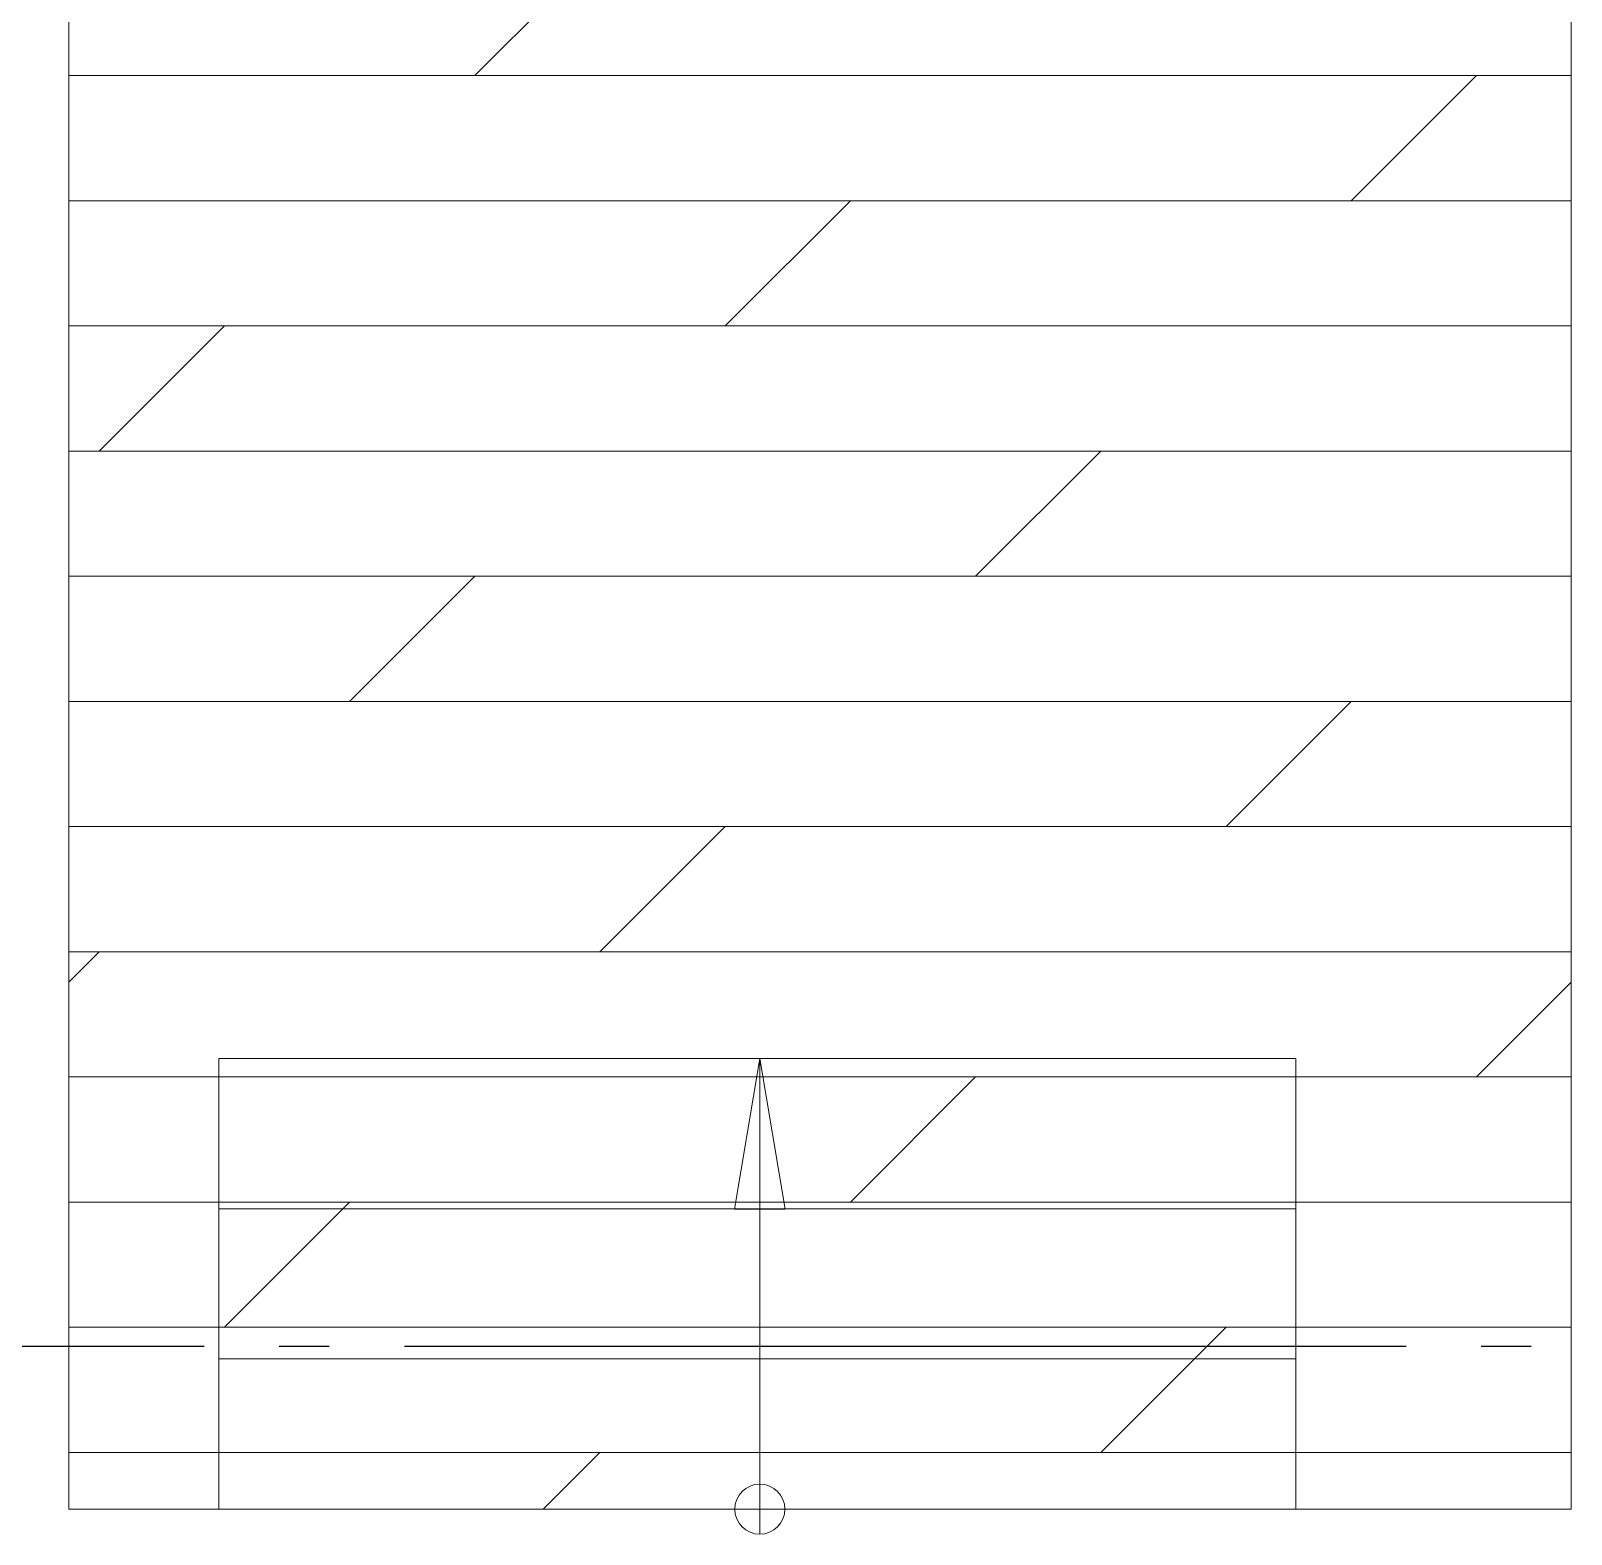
# Model space of a CAD drawing. Header units: millimetres. Extents: x 53645 to 137188, y 78097 to 135533.
# Drawn here: x 110027 to 113102, y 122446 to 125449 of the extents above; entities that cross this region are included whole.
import ezdxf

# ---------------------------------------------------------------- set-up
doc = ezdxf.new("R2010")
doc.units = ezdxf.units.MM
doc.linetypes.add('CONTI', pattern=[0])
doc.linetypes.add('GOST2.303 5', pattern=[24, 20, -1.5, 1, -1.5])
doc.layers.add('axis_dim', color=40, linetype='CONTI')
doc.layers.add('floor', color=179, linetype='Continuous', lineweight=5)
doc.layers.add('stair1', color=7, linetype='Continuous', lineweight=15)

msp = doc.modelspace()

# ---------------------------------------------------------------- hatches: boundary and pattern name
at = {"layer": 'floor', "ltscale": 100}
h = msp.add_hatch(dxfattribs=at)
h.set_pattern_fill('DOLMIT', color=256, scale=1000)
h.set_pattern_definition([(0, (94912.83, 81359.35), (0, 250), []), (45, (94912.8, 81359.35), (-500, 500), [353.553, -707.107])])
h.paths.add_polyline_path([(113102.3, 132146.4), (110102.3, 132146.4), (110102.3, 127621.2), (110102.3, 122496.4), (113102.3, 122496.4)])

# ---------------------------------------------------------------- linework, layer by layer
at = {"layer": 'axis_dim', "linetype": 'GOST2.303 5', "lineweight": 25, "ltscale": 100}
msp.add_lwpolyline([(127172.5, 122821.4), (108766.3, 122821.4)], dxfattribs=at)
at = {"layer": 'stair1', "linetype": 'Continuous', "ltscale": 100}
for p, q in [((111432, 123095.9), (111482.3, 123396.4)), ((111482.3, 123396.4), (111532.6, 123095.9)), ((111532.6, 123095.9), (111432, 123095.9))]:
    msp.add_line(p, q, dxfattribs=at)
at = {"layer": 'stair1', "ltscale": 75}
for points in [[(113102.3, 132146.4), (110102.3, 132146.4), (110102.3, 127621.2), (110102.3, 122496.4), (113102.3, 122496.4)], [(110402.3, 123396.4), (110402.3, 123096.4), (112552.2, 123096.4), (112552.2, 123396.4)], [(110402.3, 123096.4), (110402.3, 122796.4), (112552.2, 122796.4), (112552.2, 123096.4)], [(110402.3, 122796.4), (110402.3, 122496.4), (112552.2, 122496.4), (112552.2, 122796.4)]]:
    msp.add_lwpolyline(points, close=True, dxfattribs=at)
at = {"layer": 'stair1', "linetype": 'Continuous', "ltscale": 100}
msp.add_lwpolyline([(111482.3, 123396.4), (111482.3, 122446.4)], dxfattribs=at)
at = {"layer": 'stair1', "ltscale": 100}
msp.add_lwpolyline([(111482.3, 123396.4), (111482.3, 122496.4)], dxfattribs=at)
msp.add_circle((111482.3, 122496.4), 50, dxfattribs=at)

doc.saveas('drawing.dxf')
